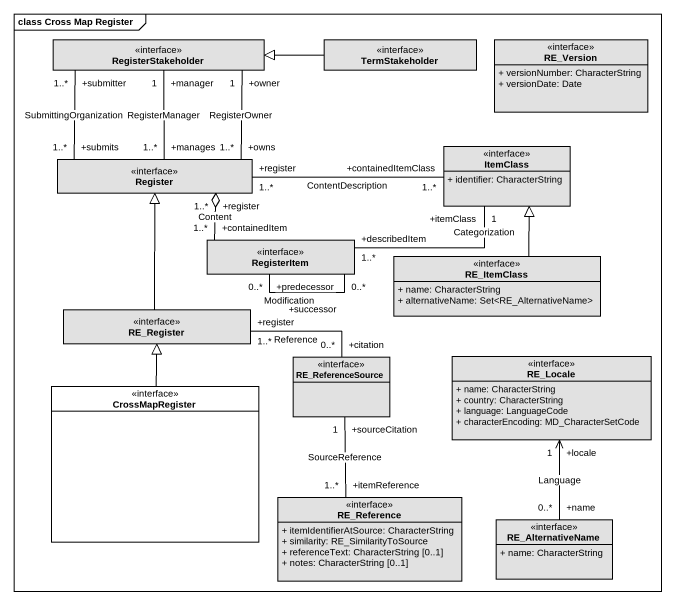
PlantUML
@startuml
mainframe class Cross Map Register
hide circle
hide empty members
skinparam classAttributeIconSize 0
class RegisterStakeholder <<interface>> #E1E1E1
class TermStakeholder <<interface>> #E1E1E1
class RE_Version <<interface>> #E1E1E1 {
  + versionNumber: CharacterString
  + versionDate: Date
}
class ItemClass <<interface>> #E1E1E1 {
  + identifier: CharacterString
}
class Register <<interface>> #E1E1E1
class RegisterItem <<interface>> #E1E1E1
class RE_ItemClass <<interface>> #E1E1E1 {
  + name: CharacterString
  + alternativeName: Set<RE_AlternativeName>
}
class RE_Register <<interface>> #E1E1E1
class CrossMapRegister <<interface>> #FFFFFF
class RE_ReferenceSource <<interface>> #E1E1E1
class RE_Locale <<interface>> #E1E1E1 {
  + name: CharacterString
  + country: CharacterString
  + language: LanguageCode
  + characterEncoding: MD_CharacterSetCode
}
class RE_Reference <<interface>> #E1E1E1 {
  + itemIdentifierAtSource: CharacterString
  + similarity: RE_SimilarityToSource
  + referenceText: CharacterString [0..1]
  + notes: CharacterString [0..1]
}
class RE_AlternativeName <<interface>> #E1E1E1 {
  + name: CharacterString
}
TermStakeholder -left-|> RegisterStakeholder
Register "+manages\n1..*" -up- "+manager\n1" RegisterStakeholder : RegisterManager
Register "+owns\n1..*" -up- "+owner\n1" RegisterStakeholder : RegisterOwner
Register "+submits\n1..*" -up- "+submitter\n1..*" RegisterStakeholder : SubmittingOrganization
Register "+register\n1..*" -right- "+containedItemClass\n1..*" ItemClass : ContentDescription
Register "+register\n1..*" o-- "+containedItem\n1..*" RegisterItem : Content
RegisterItem "+describedItem\n1..*" -right- "+itemClass\n1" ItemClass : Categorization
RegisterItem "+predecessor\n0..*" -- "+successor\n0..*" RegisterItem : Modification
RE_ItemClass -up-|> ItemClass
RE_Register -up-|> Register
RE_Register "+register\n1..*" -right- "+citation\n0..*" RE_ReferenceSource : Reference
CrossMapRegister -up-|> RE_Register
RE_Reference "+itemReference\n1..*" -up- "+sourceCitation\n1" RE_ReferenceSource : SourceReference
RE_AlternativeName "+name\n0..*" -up-> "+locale\n1" RE_Locale : Language
@enduml
